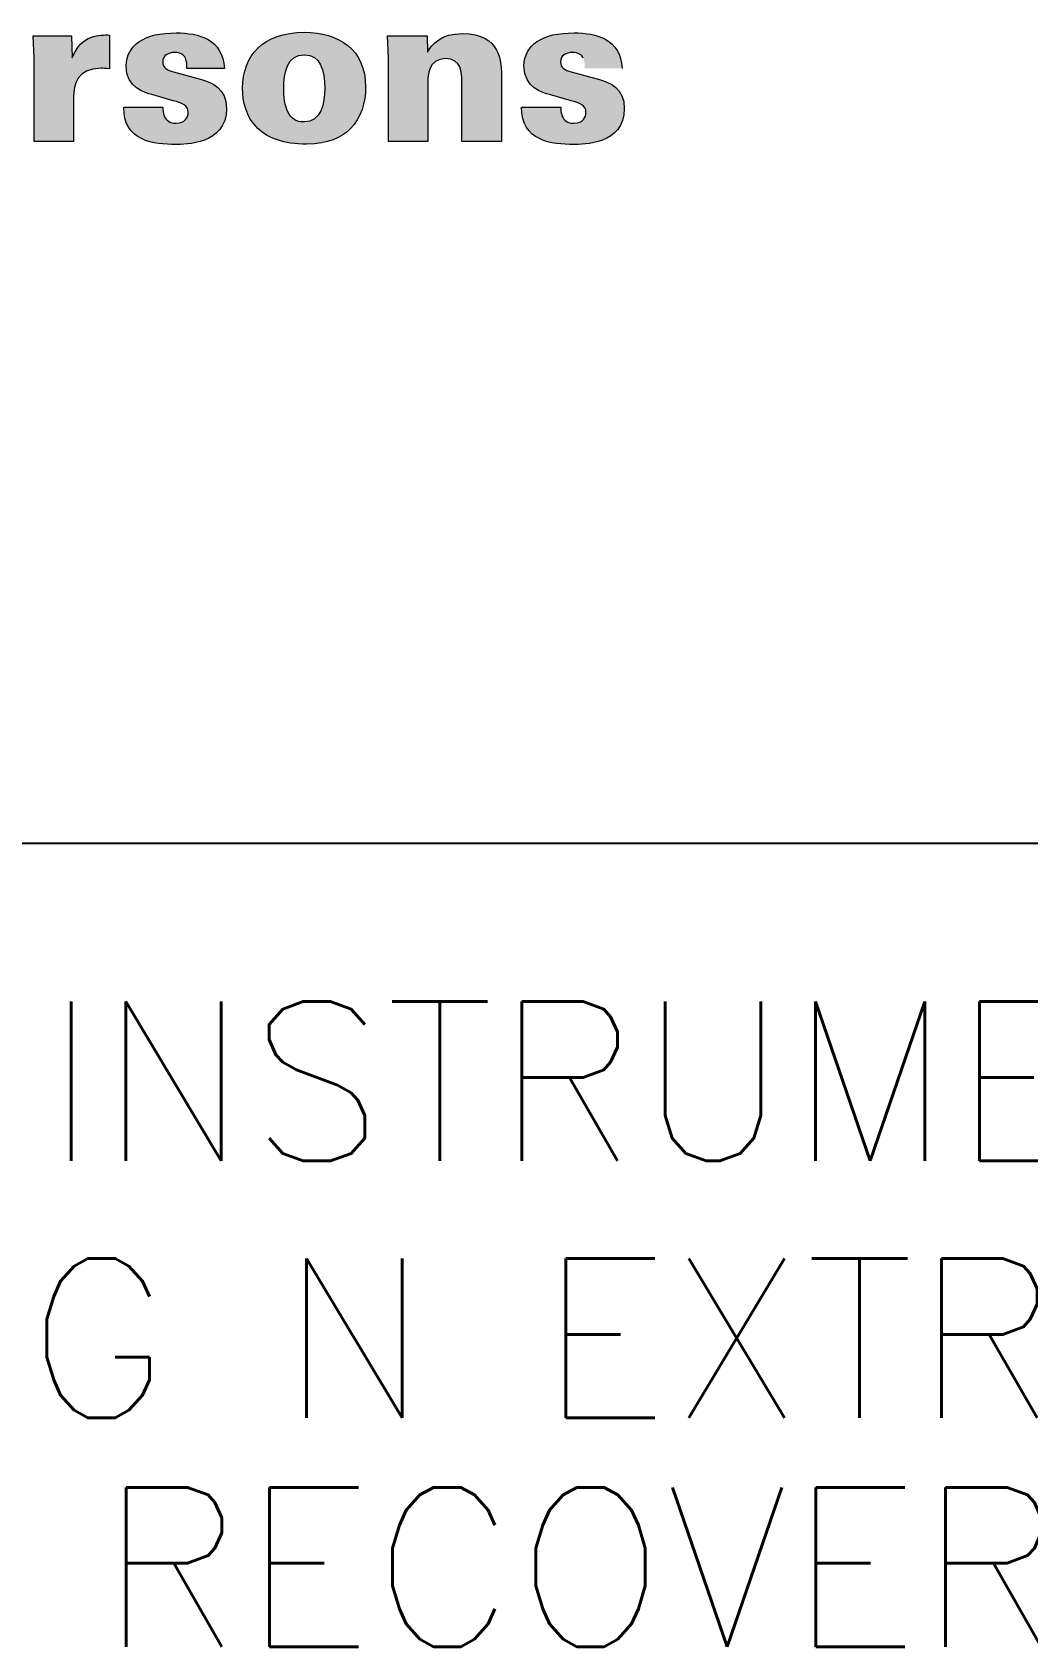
# Model space of a CAD drawing. Header units: millimetres. Extents: x 2699 to 3591, y 333 to 971.
# Drawn here: x 3492 to 3523, y 410.1 to 460.3 of the extents above; entities that cross this region are included whole.
import ezdxf
from ezdxf.enums import TextEntityAlignment as Align

# ---------------------------------------------------------------- set-up
doc = ezdxf.new("R2010")
doc.units = ezdxf.units.MM
doc.layers.add('2', color=7, linetype='Continuous')
doc.layers.add('DWGLMT', color=6, linetype='Continuous')
doc.styles.get("Standard").update_dxf_attribs({"font": 'romans.shx'})

msp = doc.modelspace()

# ---------------------------------------------------------------- hatches: boundary and pattern name
at = {"linetype": 'Continuous', "lineweight": 0}
h = msp.add_hatch(color=7, dxfattribs=at)
edge = h.paths.add_edge_path()
edge.add_line((3492.093, 459.484), (3492.093, 456.901))
edge.add_line((3492.093, 456.901), (3493.315, 456.901))
edge.add_line((3493.315, 456.901), (3493.315, 458.294))
edge.add_spline(control_points=[(3493.315, 458.294), (3493.315, 458.647), (3493.42, 459.177), (3494.172, 459.177), (3494.256, 459.177), (3494.289, 459.17), (3494.433, 459.157)], knot_values=[0, 0, 0, 0, 0.5, 0.5, 0.5, 1, 1, 1, 1], degree=3, periodic=0)
edge.add_line((3494.433, 459.157), (3494.433, 460.209))
edge.add_spline(control_points=[(3494.433, 460.209), (3494.152, 460.216), (3493.557, 460.236), (3493.276, 459.503)], knot_values=[0, 0, 0, 0, 1, 1, 1, 1], degree=3, periodic=0)
edge.add_line((3493.276, 459.503), (3493.256, 460.183))
edge.add_line((3493.256, 460.183), (3492.06, 460.183))
edge.add_line((3492.06, 460.183), (3492.093, 459.484))
h = msp.add_hatch(color=7, dxfattribs=at)
edge = h.paths.add_edge_path()
edge.add_line((3496.093, 457.966), (3494.876, 457.966))
edge.add_spline(control_points=[(3494.876, 457.966), (3494.863, 456.907), (3495.825, 456.809), (3496.492, 456.809), (3496.779, 456.809), (3498.068, 456.809), (3498.068, 457.921), (3498.068, 458.562), (3497.609, 458.738), (3497.296, 458.823)], knot_values=[0, 0, 0, 0, 0.333333, 0.333333, 0.333333, 0.666667, 0.666667, 0.666667, 1, 1, 1, 1], degree=3, periodic=0)
edge.add_line((3497.296, 458.823), (3496.419, 459.065))
edge.add_spline(control_points=[(3496.419, 459.065), (3496.223, 459.117), (3496.086, 459.189), (3496.086, 459.379), (3496.086, 459.582), (3496.263, 459.667), (3496.452, 459.667), (3496.649, 459.667), (3496.74, 459.595), (3496.792, 459.49), (3496.838, 459.392), (3496.838, 459.268), (3496.838, 459.17)], knot_values=[0, 0, 0, 0, 0.25, 0.25, 0.25, 0.5, 0.5, 0.5, 0.75, 0.75, 0.75, 1, 1, 1, 1], degree=3, periodic=0)
edge.add_line((3496.838, 459.17), (3498.002, 459.17))
edge.add_spline(control_points=[(3498.002, 459.17), (3497.949, 460.085), (3497.211, 460.275), (3496.505, 460.275), (3496.021, 460.275), (3495.628, 460.196), (3495.341, 459.994), (3495.125, 459.85), (3494.949, 459.575), (3494.949, 459.248), (3494.949, 458.575), (3495.544, 458.411), (3495.746, 458.359)], knot_values=[0, 0, 0, 0, 0.25, 0.25, 0.25, 0.5, 0.5, 0.5, 0.75, 0.75, 0.75, 1, 1, 1, 1], degree=3, periodic=0)
edge.add_line((3495.746, 458.359), (3496.413, 458.169))
edge.add_spline(control_points=[(3496.413, 458.169), (3496.688, 458.097), (3496.877, 458.032), (3496.877, 457.803), (3496.877, 457.659), (3496.786, 457.47), (3496.505, 457.47), (3496.295, 457.47), (3496.19, 457.568), (3496.145, 457.672), (3496.093, 457.783), (3496.093, 457.908), (3496.093, 457.966)], knot_values=[0, 0, 0, 0, 0.25, 0.25, 0.25, 0.5, 0.5, 0.5, 0.75, 0.75, 0.75, 1, 1, 1, 1], degree=3, periodic=0)
h = msp.add_hatch(color=7, dxfattribs=at)
edge = h.paths.add_edge_path()
edge.add_spline(control_points=[(3500.143, 456.844), (3500.271, 456.83), (3500.409, 456.822), (3500.558, 456.822), (3501.232, 456.822), (3501.637, 457.025), (3501.913, 457.293), (3502.252, 457.633), (3502.39, 458.117), (3502.39, 458.594), (3502.39, 459.758), (3501.559, 460.294), (3500.493, 460.294)], knot_values=[0, 0, 0, 0, 0.064081, 0.064081, 0.064081, 0.376054, 0.376054, 0.376054, 0.688027, 0.688027, 0.688027, 1, 1, 1, 1], degree=3, periodic=0)
edge.add_spline(control_points=[(3500.493, 460.294), (3499.192, 460.294), (3498.57, 459.562), (3498.57, 458.555), (3498.57, 458.156), (3498.662, 457.666), (3499.042, 457.306), (3499.296, 457.062), (3499.646, 456.9), (3500.143, 456.844)], knot_values=[0, 0, 0, 0, 0.357834, 0.357834, 0.357834, 0.715667, 0.715667, 0.715667, 1, 1, 1, 1], degree=3, periodic=0)
edge = h.paths.add_edge_path(flags=16)
edge.add_spline(control_points=[(3500.003, 457.77), (3499.865, 458.012), (3499.846, 458.333), (3499.846, 458.548), (3499.846, 459.039), (3499.951, 459.595), (3500.493, 459.595), (3500.984, 459.595), (3501.121, 459.117), (3501.121, 458.548), (3501.121, 458.091), (3501.017, 457.509), (3500.48, 457.509), (3500.369, 457.509), (3500.147, 457.522), (3500.003, 457.77)], knot_values=[0, 0, 0, 0, 0.2, 0.2, 0.2, 0.4, 0.4, 0.4, 0.6, 0.6, 0.6, 0.8, 0.8, 0.8, 1, 1, 1, 1], degree=3, periodic=0)
h = msp.add_hatch(color=7, dxfattribs=at)
edge = h.paths.add_edge_path()
edge.add_line((3503.103, 459.484), (3503.103, 456.901))
edge.add_line((3503.103, 456.901), (3504.325, 456.901))
edge.add_line((3504.325, 456.901), (3504.325, 458.784))
edge.add_spline(control_points=[(3504.325, 458.784), (3504.325, 458.902), (3504.325, 459.477), (3504.874, 459.477), (3505.378, 459.477), (3505.378, 459.013), (3505.378, 458.784)], knot_values=[0, 0, 0, 0, 0.5, 0.5, 0.5, 1, 1, 1, 1], degree=3, periodic=0)
edge.add_line((3505.378, 458.784), (3505.378, 456.901))
edge.add_line((3505.378, 456.901), (3506.608, 456.901))
edge.add_line((3506.608, 456.901), (3506.608, 458.889))
edge.add_spline(control_points=[(3506.608, 458.889), (3506.608, 459.34), (3506.608, 460.255), (3505.404, 460.255), (3504.724, 460.255), (3504.462, 459.928), (3504.312, 459.68)], knot_values=[0, 0, 0, 0, 0.5, 0.5, 0.5, 1, 1, 1, 1], degree=3, periodic=0)
edge.add_line((3504.312, 459.68), (3504.299, 460.183))
edge.add_line((3504.299, 460.183), (3503.07, 460.183))
edge.add_line((3503.07, 460.183), (3503.103, 459.484))
h = msp.add_hatch(color=7, dxfattribs=at)
edge = h.paths.add_edge_path()
edge.add_line((3508.451, 457.966), (3507.235, 457.966))
edge.add_spline(control_points=[(3507.235, 457.966), (3507.222, 456.907), (3508.183, 456.809), (3508.85, 456.809), (3509.138, 456.809), (3510.426, 456.809), (3510.426, 457.921), (3510.426, 458.562), (3509.968, 458.738), (3509.654, 458.823)], knot_values=[0, 0, 0, 0, 0.333333, 0.333333, 0.333333, 0.666667, 0.666667, 0.666667, 1, 1, 1, 1], degree=3, periodic=0)
edge.add_line((3509.654, 458.823), (3508.778, 459.065))
edge.add_spline(control_points=[(3508.778, 459.065), (3508.582, 459.117), (3508.444, 459.189), (3508.444, 459.379), (3508.444, 459.582), (3508.621, 459.667), (3508.811, 459.667), (3509.006, 459.667), (3509.098, 459.595), (3509.15, 459.49), (3509.197, 459.392), (3509.197, 459.268), (3509.197, 459.17)], knot_values=[0, 0, 0, 0, 0.25, 0.25, 0.25, 0.5, 0.5, 0.5, 0.75, 0.75, 0.75, 1, 1, 1, 1], degree=3, periodic=0)
edge.add_line((3509.197, 459.17), (3510.36, 459.17))
edge.add_spline(control_points=[(3510.36, 459.17), (3510.308, 460.085), (3509.569, 460.275), (3508.863, 460.275), (3508.379, 460.275), (3507.987, 460.196), (3507.699, 459.994), (3507.483, 459.85), (3507.307, 459.575), (3507.307, 459.248), (3507.307, 458.575), (3507.902, 458.411), (3508.105, 458.359)], knot_values=[0, 0, 0, 0, 0.25, 0.25, 0.25, 0.5, 0.5, 0.5, 0.75, 0.75, 0.75, 1, 1, 1, 1], degree=3, periodic=0)
edge.add_line((3508.105, 458.359), (3508.771, 458.169))
edge.add_spline(control_points=[(3508.771, 458.169), (3509.046, 458.097), (3509.235, 458.032), (3509.235, 457.803), (3509.235, 457.659), (3509.144, 457.47), (3508.863, 457.47), (3508.654, 457.47), (3508.549, 457.568), (3508.504, 457.672), (3508.451, 457.783), (3508.451, 457.908), (3508.451, 457.966)], knot_values=[0, 0, 0, 0, 0.25, 0.25, 0.25, 0.5, 0.5, 0.5, 0.75, 0.75, 0.75, 1, 1, 1, 1], degree=3, periodic=0)

# ---------------------------------------------------------------- linework, layer by layer
at = {"color": 7, "linetype": 'Continuous', "lineweight": 0}
for points in [[(3492.093, 459.484), (3492.093, 459.484), (3492.06, 460.183), (3492.06, 460.183)], [(3492.06, 460.183), (3492.06, 460.183), (3493.256, 460.183), (3493.256, 460.183)], [(3493.256, 460.183), (3493.256, 460.183), (3493.276, 459.503), (3493.276, 459.503)], [(3493.276, 459.503), (3493.557, 460.236), (3494.152, 460.216), (3494.433, 460.209)], [(3494.433, 460.209), (3494.433, 460.209), (3494.433, 459.157), (3494.433, 459.157)], [(3503.103, 459.484), (3503.103, 459.484), (3503.07, 460.183), (3503.07, 460.183)], [(3503.07, 460.183), (3503.07, 460.183), (3504.299, 460.183), (3504.299, 460.183)], [(3504.299, 460.183), (3504.299, 460.183), (3504.312, 459.68), (3504.312, 459.68)], [(3492.093, 456.901), (3492.093, 456.901), (3492.093, 459.484), (3492.093, 459.484)], [(3496.838, 459.17), (3496.838, 459.268), (3496.838, 459.392), (3496.792, 459.49)], [(3503.103, 456.901), (3503.103, 456.901), (3503.103, 459.484), (3503.103, 459.484)], [(3496.419, 459.065), (3496.419, 459.065), (3497.296, 458.823), (3497.296, 458.823)], [(3498.002, 459.17), (3498.002, 459.17), (3496.838, 459.17), (3496.838, 459.17)], [(3506.608, 458.889), (3506.608, 458.889), (3506.608, 456.901), (3506.608, 456.901)], [(3508.778, 459.065), (3508.778, 459.065), (3509.654, 458.823), (3509.654, 458.823)], [(3496.413, 458.169), (3496.413, 458.169), (3495.746, 458.359), (3495.746, 458.359)], [(3504.325, 458.784), (3504.325, 458.784), (3504.325, 456.901), (3504.325, 456.901)], [(3505.378, 456.901), (3505.378, 456.901), (3505.378, 458.784), (3505.378, 458.784)], [(3508.771, 458.169), (3508.771, 458.169), (3508.105, 458.359), (3508.105, 458.359)], [(3493.315, 458.294), (3493.315, 458.294), (3493.315, 456.901), (3493.315, 456.901)], [(3494.876, 457.966), (3494.876, 457.966), (3496.093, 457.966), (3496.093, 457.966)], [(3496.093, 457.966), (3496.093, 457.908), (3496.093, 457.783), (3496.145, 457.672)], [(3507.235, 457.966), (3507.235, 457.966), (3508.451, 457.966), (3508.451, 457.966)], [(3508.451, 457.966), (3508.451, 457.908), (3508.451, 457.783), (3508.504, 457.672)], [(3493.315, 456.901), (3493.315, 456.901), (3492.093, 456.901), (3492.093, 456.901)], [(3504.325, 456.901), (3504.325, 456.901), (3503.103, 456.901), (3503.103, 456.901)], [(3506.608, 456.901), (3506.608, 456.901), (3505.378, 456.901), (3505.378, 456.901)]]:
    msp.add_open_spline(points, degree=3, dxfattribs=at)
for points, knots in [([(3495.746, 458.359), (3495.544, 458.411), (3494.949, 458.575), (3494.949, 459.248), (3494.949, 459.575), (3495.125, 459.85), (3495.341, 459.994)], [5, 5, 5, 5, 6, 6, 6, 7, 7, 7, 7]), ([(3495.341, 459.994), (3495.628, 460.196), (3496.021, 460.275), (3496.505, 460.275), (3497.211, 460.275), (3497.949, 460.085), (3498.002, 459.17)], [7, 7, 7, 7, 8, 8, 8, 9, 9, 9, 9]), ([(3499.042, 457.306), (3498.662, 457.666), (3498.57, 458.156), (3498.57, 458.555), (3498.57, 459.562), (3499.192, 460.294), (3500.493, 460.294)], [4, 4, 4, 4, 5, 5, 5, 6, 6, 6, 6]), ([(3500.493, 460.294), (3501.559, 460.294), (3502.39, 459.758), (3502.39, 458.594), (3502.39, 458.117), (3502.252, 457.633), (3501.913, 457.293)], [0, 0, 0, 0, 1, 1, 1, 2, 2, 2, 2]), ([(3504.312, 459.68), (3504.462, 459.928), (3504.724, 460.255), (3505.404, 460.255), (3506.608, 460.255), (3506.608, 459.34), (3506.608, 458.889)], [3, 3, 3, 3, 4, 4, 4, 5, 5, 5, 5]), ([(3508.105, 458.359), (3507.902, 458.411), (3507.307, 458.575), (3507.307, 459.248), (3507.307, 459.575), (3507.483, 459.85), (3507.699, 459.994)], [5, 5, 5, 5, 6, 6, 6, 7, 7, 7, 7]), ([(3507.699, 459.994), (3507.987, 460.196), (3508.379, 460.275), (3508.863, 460.275), (3509.569, 460.275), (3510.308, 460.085), (3510.36, 459.17)], [7, 7, 7, 7, 8, 8, 8, 9, 9, 9, 9]), ([(3496.792, 459.49), (3496.74, 459.595), (3496.649, 459.667), (3496.452, 459.667), (3496.263, 459.667), (3496.086, 459.582), (3496.086, 459.379), (3496.086, 459.189), (3496.223, 459.117), (3496.419, 459.065)], [11, 11, 11, 11, 12, 12, 12, 13, 13, 13, 14, 14, 14, 14]), ([(3500.003, 457.77), (3500.147, 457.522), (3500.369, 457.509), (3500.48, 457.509), (3501.017, 457.509), (3501.121, 458.091), (3501.121, 458.548), (3501.121, 459.117), (3500.984, 459.595), (3500.493, 459.595), (3499.951, 459.595), (3499.846, 459.039), (3499.846, 458.548), (3499.846, 458.333), (3499.865, 458.012), (3500.003, 457.77)], [0, 0, 0, 0, 1, 1, 1, 2, 2, 2, 3, 3, 3, 4, 4, 4, 5, 5, 5, 5]), ([(3505.378, 458.784), (3505.378, 459.013), (3505.378, 459.477), (3504.874, 459.477), (3504.325, 459.477), (3504.325, 458.902), (3504.325, 458.784)], [8, 8, 8, 8, 9, 9, 9, 10, 10, 10, 10]), ([(3509.15, 459.49), (3509.098, 459.595), (3509.006, 459.667), (3508.811, 459.667), (3508.621, 459.667), (3508.444, 459.582), (3508.444, 459.379), (3508.444, 459.189), (3508.582, 459.117), (3508.778, 459.065)], [11, 11, 11, 11, 12, 12, 12, 13, 13, 13, 14, 14, 14, 14]), ([(3494.433, 459.157), (3494.289, 459.17), (3494.256, 459.177), (3494.172, 459.177), (3493.42, 459.177), (3493.315, 458.647), (3493.315, 458.294)], [5, 5, 5, 5, 6, 6, 6, 7, 7, 7, 7]), ([(3497.296, 458.823), (3497.609, 458.738), (3498.068, 458.562), (3498.068, 457.921), (3498.068, 456.809), (3496.779, 456.809), (3496.492, 456.809), (3495.825, 456.809), (3494.863, 456.907), (3494.876, 457.966)], [15, 15, 15, 15, 16, 16, 16, 17, 17, 17, 18, 18, 18, 18]), ([(3509.654, 458.823), (3509.968, 458.738), (3510.426, 458.562), (3510.426, 457.921), (3510.426, 456.809), (3509.138, 456.809), (3508.85, 456.809), (3508.183, 456.809), (3507.222, 456.907), (3507.235, 457.966)], [15, 15, 15, 15, 16, 16, 16, 17, 17, 17, 18, 18, 18, 18]), ([(3496.145, 457.672), (3496.19, 457.568), (3496.295, 457.47), (3496.505, 457.47), (3496.786, 457.47), (3496.877, 457.659), (3496.877, 457.803), (3496.877, 458.032), (3496.688, 458.097), (3496.413, 458.169)], [1, 1, 1, 1, 2, 2, 2, 3, 3, 3, 4, 4, 4, 4]), ([(3508.504, 457.672), (3508.549, 457.568), (3508.654, 457.47), (3508.863, 457.47), (3509.144, 457.47), (3509.235, 457.659), (3509.235, 457.803), (3509.235, 458.032), (3509.046, 458.097), (3508.771, 458.169)], [1, 1, 1, 1, 2, 2, 2, 3, 3, 3, 4, 4, 4, 4]), ([(3501.913, 457.293), (3501.637, 457.025), (3501.232, 456.822), (3500.558, 456.822), (3499.833, 456.822), (3499.362, 456.999), (3499.042, 457.306)], [2, 2, 2, 2, 3, 3, 3, 4, 4, 4, 4])]:
    msp.add_open_spline(points, degree=3, knots=knots, dxfattribs=at)
at = {"layer": 'DWGLMT'}
msp.add_line((3437.022, 435.105), (3585.522, 435.105), dxfattribs=at)

# ---------------------------------------------------------------- texts
at = {"layer": '2', "color": 2}
for s, p in [('PIPING & INSTRUMENT DIAGRAM', (3511.272, 427.71)), ('EXOLFINING N EXTRACTION UNIT', (3511.582, 419.731)), ('DRY NMP RECOVERY SECTION', (3509.377, 412.622))]:
    msp.add_text(s, height=4.95, dxfattribs=at).set_placement(p, align=Align.MIDDLE)

doc.saveas('drawing.dxf')
